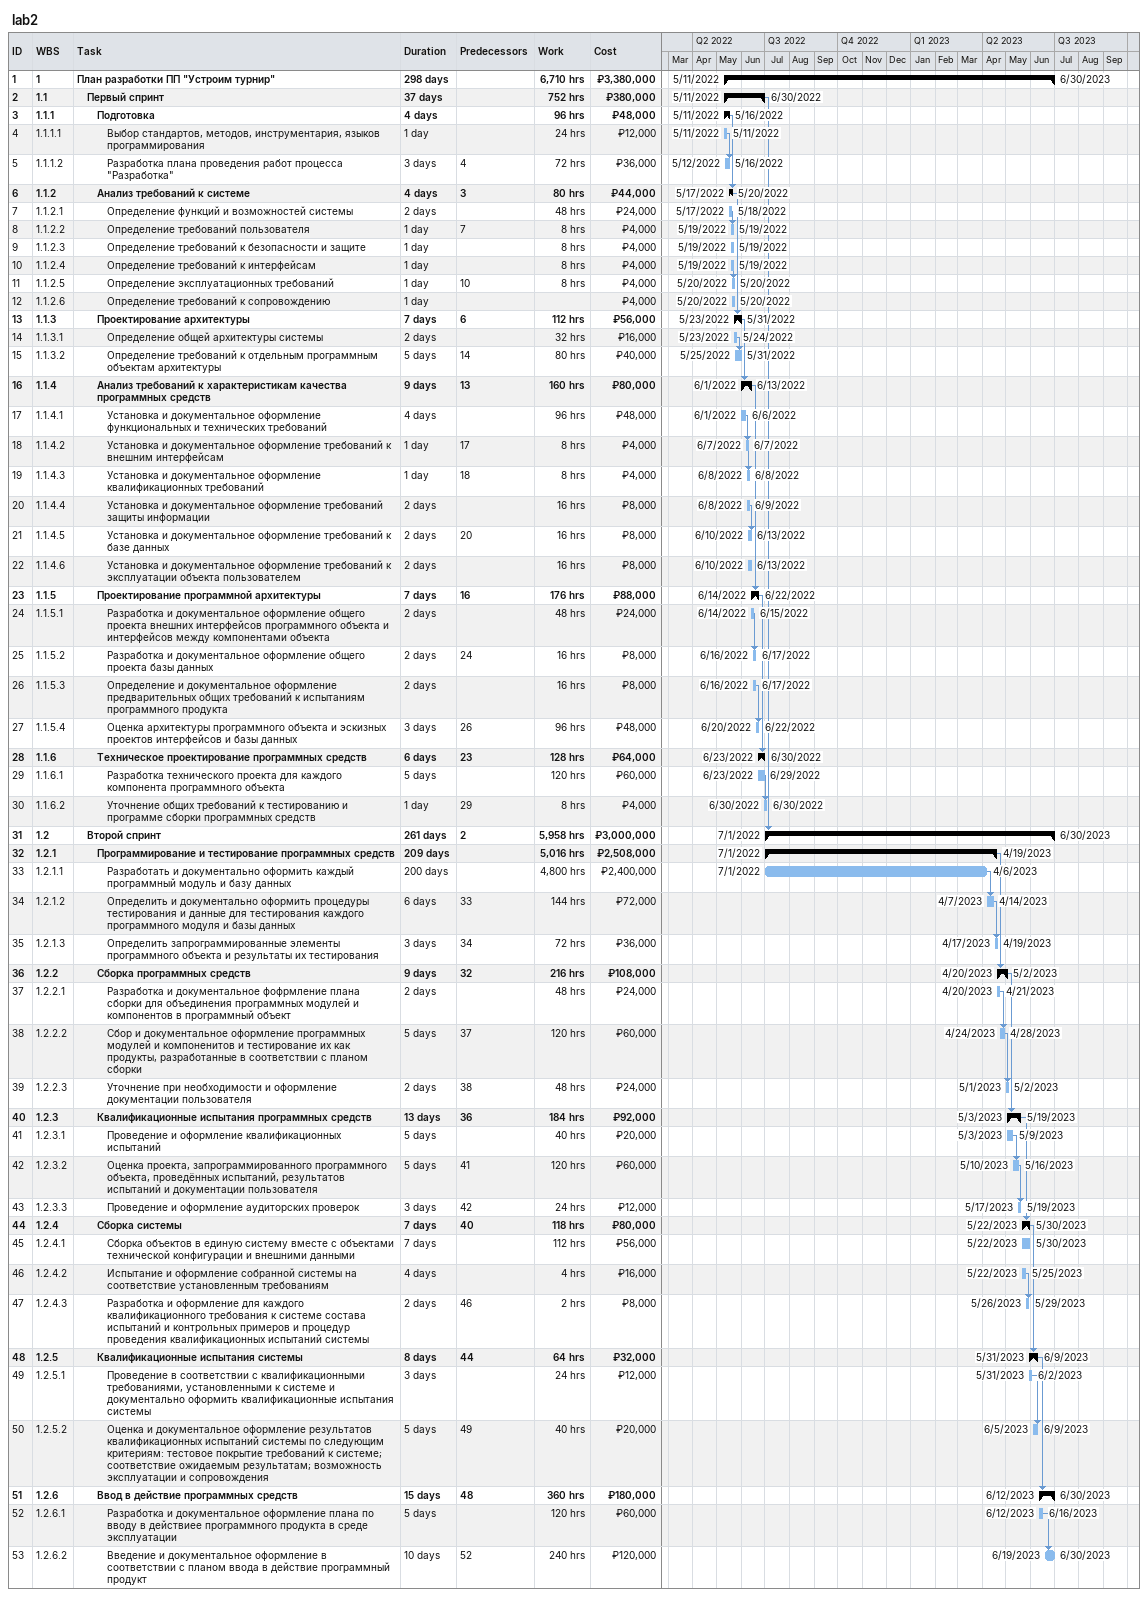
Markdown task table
lab2

| ID | WBS | Task | Duration | Start | Finish | Predecessors | Work (h) | Cost (₽) |
|---|---|---|---|---|---|---|---|---|
| 1 | 1 | **План разработки ПП "Устроим турнир"** | 298d | 2022-05-11 | 2023-06-30 |  | 6710 | 3380000 |
| 2 | 1.1 | **Первый спринт** | 37d | 2022-05-11 | 2022-06-30 |  | 752 | 380000 |
| 3 | 1.1.1 | **Подготовка** | 4d | 2022-05-11 | 2022-05-16 |  | 96 | 48000 |
| 4 | 1.1.1.1 | Выбор стандартов, методов, инструментария, языков программирования | 1d | 2022-05-11 | 2022-05-11 |  | 24 | 12000 |
| 5 | 1.1.1.2 | Разработка плана проведения работ процесса "Разработка" | 3d | 2022-05-12 | 2022-05-16 | 4 | 72 | 36000 |
| 6 | 1.1.2 | **Анализ требований к системе** | 4d | 2022-05-17 | 2022-05-20 | 3 | 80 | 44000 |
| 7 | 1.1.2.1 | Определение функций и возможностей системы | 2d | 2022-05-17 | 2022-05-18 |  | 48 | 24000 |
| 8 | 1.1.2.2 | Определение требований пользователя | 1d | 2022-05-19 | 2022-05-19 | 7 | 8 | 4000 |
| 9 | 1.1.2.3 | Определение требований к безопасности и защите | 1d | 2022-05-19 | 2022-05-19 |  | 8 | 4000 |
| 10 | 1.1.2.4 | Определение требований к интерфейсам | 1d | 2022-05-19 | 2022-05-19 |  | 8 | 4000 |
| 11 | 1.1.2.5 | Определение эксплуатационных требований | 1d | 2022-05-20 | 2022-05-20 | 10 | 8 | 4000 |
| 12 | 1.1.2.6 | Определение требований к сопровождению | 1d | 2022-05-20 | 2022-05-20 |  |  | 4000 |
| 13 | 1.1.3 | **Проектирование архитектуры** | 7d | 2022-05-23 | 2022-05-31 | 6 | 112 | 56000 |
| 14 | 1.1.3.1 | Определение общей архитектуры системы | 2d | 2022-05-23 | 2022-05-24 |  | 32 | 16000 |
| 15 | 1.1.3.2 | Определение требований к отдельным программным объектам архитектуры | 5d | 2022-05-25 | 2022-05-31 | 14 | 80 | 40000 |
| 16 | 1.1.4 | **Анализ требований к характеристикам качества программных средств** | 9d | 2022-06-01 | 2022-06-13 | 13 | 160 | 80000 |
| 17 | 1.1.4.1 | Установка и документальное оформление функциональных и технических требований | 4d | 2022-06-01 | 2022-06-06 |  | 96 | 48000 |
| 18 | 1.1.4.2 | Установка и документальное оформление требований к внешним интерфейсам | 1d | 2022-06-07 | 2022-06-07 | 17 | 8 | 4000 |
| 19 | 1.1.4.3 | Установка и документальное оформление квалификационных требований | 1d | 2022-06-08 | 2022-06-08 | 18 | 8 | 4000 |
| 20 | 1.1.4.4 | Установка и документальное оформление требований защиты информации | 2d | 2022-06-08 | 2022-06-09 |  | 16 | 8000 |
| 21 | 1.1.4.5 | Установка и документальное оформление требований к базе данных | 2d | 2022-06-10 | 2022-06-13 | 20 | 16 | 8000 |
| 22 | 1.1.4.6 | Установка и документальное оформление требований к эксплуатации объекта пользователем | 2d | 2022-06-10 | 2022-06-13 |  | 16 | 8000 |
| 23 | 1.1.5 | **Проектирование программной архитектуры** | 7d | 2022-06-14 | 2022-06-22 | 16 | 176 | 88000 |
| 24 | 1.1.5.1 | Разработка и документальное оформление общего проекта внешних интерфейсов программного объекта и интерфейсов между компонентами объекта | 2d | 2022-06-14 | 2022-06-15 |  | 48 | 24000 |
| 25 | 1.1.5.2 | Разработка и документальное оформление общего проекта базы данных | 2d | 2022-06-16 | 2022-06-17 | 24 | 16 | 8000 |
| 26 | 1.1.5.3 | Определение и документальное оформление предварительных общих требований к испытаниям программного продукта | 2d | 2022-06-16 | 2022-06-17 |  | 16 | 8000 |
| 27 | 1.1.5.4 | Оценка архитектуры программного объекта и эскизных проектов интерфейсов и базы данных | 3d | 2022-06-20 | 2022-06-22 | 26 | 96 | 48000 |
| 28 | 1.1.6 | **Техническое проектирование программных средств** | 6d | 2022-06-23 | 2022-06-30 | 23 | 128 | 64000 |
| 29 | 1.1.6.1 | Разработка технического проекта для каждого компонента программного объекта | 5d | 2022-06-23 | 2022-06-29 |  | 120 | 60000 |
| 30 | 1.1.6.2 | Уточнение общих требований к тестированию и программе сборки программных средств | 1d | 2022-06-30 | 2022-06-30 | 29 | 8 | 4000 |
| 31 | 1.2 | **Второй спринт** | 261d | 2022-07-01 | 2023-06-30 | 2 | 5958 | 3000000 |
| 32 | 1.2.1 | **Программирование и тестирование программных средств** | 209d | 2022-07-01 | 2023-04-19 |  | 5016 | 2508000 |
| 33 | 1.2.1.1 | Разработать и документально оформить каждый программный модуль и базу данных | 200d | 2022-07-01 | 2023-04-06 |  | 4800 | 2400000 |
| 34 | 1.2.1.2 | Определить и документально оформить процедуры тестирования и данные для тестирования каждого программного модуля и базы данных | 6d | 2023-04-07 | 2023-04-14 | 33 | 144 | 72000 |
| 35 | 1.2.1.3 | Определить запрограммированные элементы программного объекта и результаты их тестирования | 3d | 2023-04-17 | 2023-04-19 | 34 | 72 | 36000 |
| 36 | 1.2.2 | **Сборка программных средств** | 9d | 2023-04-20 | 2023-05-02 | 32 | 216 | 108000 |
| 37 | 1.2.2.1 | Разработка и документальное фофрмление плана сборки для объединения программных модулей и компонентов в программный объект | 2d | 2023-04-20 | 2023-04-21 |  | 48 | 24000 |
| 38 | 1.2.2.2 | Сбор и документальное оформление программных модулей и компоненитов и тестирование их как продукты, разработанные в соответствии с планом сборки | 5d | 2023-04-24 | 2023-04-28 | 37 | 120 | 60000 |
| 39 | 1.2.2.3 | Уточнение при необходимости и оформление документации пользователя | 2d | 2023-05-01 | 2023-05-02 | 38 | 48 | 24000 |
| 40 | 1.2.3 | **Квалификационные испытания программных средств** | 13d | 2023-05-03 | 2023-05-19 | 36 | 184 | 92000 |
| 41 | 1.2.3.1 | Проведение и оформление квалификационных испытаний | 5d | 2023-05-03 | 2023-05-09 |  | 40 | 20000 |
| 42 | 1.2.3.2 | Оценка проекта, запрограммированного программного объекта, проведённых испытаний, результатов испытаний и документации пользователя | 5d | 2023-05-10 | 2023-05-16 | 41 | 120 | 60000 |
| 43 | 1.2.3.3 | Проведение и оформление аудиторских проверок | 3d | 2023-05-17 | 2023-05-19 | 42 | 24 | 12000 |
| 44 | 1.2.4 | **Сборка системы** | 7d | 2023-05-22 | 2023-05-30 | 40 | 118 | 80000 |
| 45 | 1.2.4.1 | Сборка объектов в единую систему вместе с объектами технической конфигурации и внешними данными | 7d | 2023-05-22 | 2023-05-30 |  | 112 | 56000 |
| 46 | 1.2.4.2 | Испытание и оформление собранной системы на соответствие установленным требованиям | 4d | 2023-05-22 | 2023-05-25 |  | 4 | 16000 |
| 47 | 1.2.4.3 | Разработка и оформление для каждого квалификационного требования к системе состава испытаний и контрольных примеров и процедур проведения квалификационных испытаний системы | 2d | 2023-05-26 | 2023-05-29 | 46 | 2 | 8000 |
| 48 | 1.2.5 | **Квалификационные испытания системы** | 8d | 2023-05-31 | 2023-06-09 | 44 | 64 | 32000 |
| 49 | 1.2.5.1 | Проведение в соответствии с квалификационными требованиями, установленными к системе и документально оформить квалификационные испытания системы | 3d | 2023-05-31 | 2023-06-02 |  | 24 | 12000 |
| 50 | 1.2.5.2 | Оценка и документальное оформление результатов квалификационных испытаний системы по следующим критериям: тестовое покрытие требований к системе; соответствие ожидаемым результатам; возможность эксплуатации и сопровождения | 5d | 2023-06-05 | 2023-06-09 | 49 | 40 | 20000 |
| 51 | 1.2.6 | **Ввод в действие программных средств** | 15d | 2023-06-12 | 2023-06-30 | 48 | 360 | 180000 |
| 52 | 1.2.6.1 | Разработка и документальное оформление плана по вводу в действиее программного продукта в среде эксплуатации | 5d | 2023-06-12 | 2023-06-16 |  | 120 | 60000 |
| 53 | 1.2.6.2 | Введение и документальное оформление в соответствии с планом ввода в действие программный продукт | 10d | 2023-06-19 | 2023-06-30 | 52 | 240 | 120000 |
